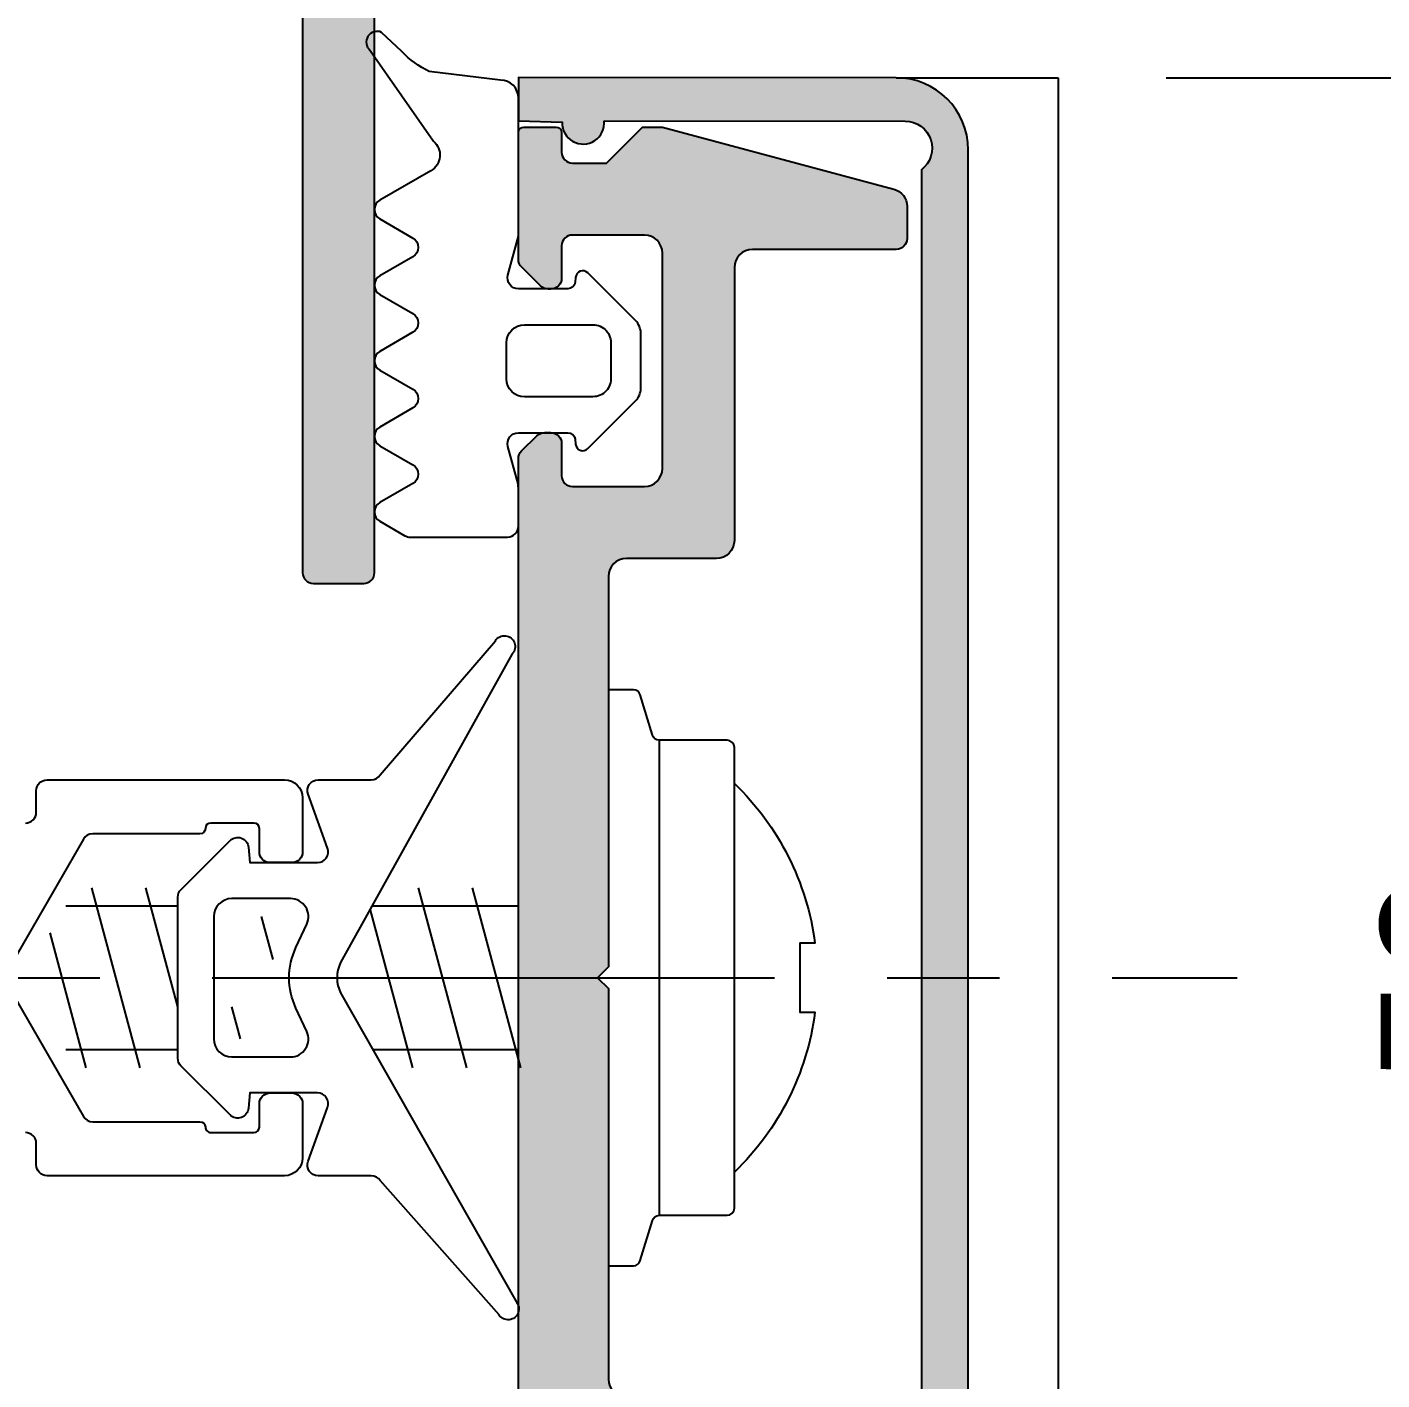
# Model space of a CAD drawing. Header units: millimetres. Extents: x -153 to 2280, y 0 to 724.
# Drawn here: x 832.53 to 851.36, y 591.62 to 610.41 of the extents above; entities that cross this region are included whole.
import ezdxf

# ---------------------------------------------------------------- set-up
doc = ezdxf.new("R2010")
doc.units = ezdxf.units.MM
doc.header["$LTSCALE"] = 0.025
doc.header["$MEASUREMENT"] = 0
doc.linetypes.add('CENTER', pattern=[2, 1.25, -0.25, 0.25, -0.25])
doc.layers.get('0').update_dxf_attribs({"lineweight": 5})
for name, color, linetype in [('ASSI', 1, 'CENTER'), ('FILL', 253, 'Continuous'), ('FINE', 7, 'Continuous'), ('GOMMA', 80, 'Continuous'), ('GROSSA', 8, 'Continuous'), ('QUOTE', 254, 'Continuous')]:
    doc.layers.add(name, color=color, linetype=linetype)
doc.styles.add('Aluk Text', font='GOTHIC.TTF')
doc.styles.get("Standard").update_dxf_attribs({"font": 'arial.ttf'})
doc.dimstyles.new('SCALA_1-2$0', dxfattribs={"dimtxt": 2, "dimasz": 1, "dimexe": 1.5, "dimexo": 1.5, "dimgap": 1, "dimtad": 3, "dimlfac": 2, "dimdsep": 46, "dimtxsty": 'Standard', "dimblk1": 'PUNTO', "dimblk2": 'PUNTO', "dimsah": 1, "dimcen": 0, "dimclrt": 2, "dimaunit": 1, "dimadec": 0, "dimazin": 0, "dimtfac": 0.7, "dimtmove": 0, "dimatfit": 3, "dimldrblk": 'PUNTO', "dimfxl": 1, "dimtolj": 2, "dimarcsym": 0})

# ---------------------------------------------------------------- blocks, each defined once
blk = doc.blocks.new('k0855')
at = {"layer": 'GROSSA'}
blk.add_lwpolyline([(-14.42573593128691, -2.200000000000387), (14.42573593128782, -2.199999999999363, 0.1989123673796421), (14.63786796564386, -2.112132034355341), (15.06213203435573, -1.687867965643477, 0.1989123673796492), (15.14999999999964, -1.475735931287431), (15.14999999999964, -1.2999999999995, 0.4142135623731088), (14.84999999999991, -0.9999999999995453), (13.94999999999982, -0.9999999999995453, -0.414213562373095), (13.64999999999986, -0.699999999999477), (13.64999999999986, 1.300000000000637, -0.414213562373095), (14.14999999999986, 1.800000000000637), (20.13763493782221, 1.800000000000637, -0.414213562373095), (20.63763493782221, 1.300000000000637), (20.63763493782221, -0.699999999999477, -0.414213562373095), (20.33763493782226, -0.9999999999995453), (19.43763493782217, -0.9999999999995453, 0.4142135623731283), (19.13763493782221, -1.299999999999613), (19.13763493782221, -1.37573593128775, 0.198912367379612), (19.22550290346635, -1.587867965643682), (19.74976697217789, -2.112132034355341, 0.1989123673796789), (19.96189900653394, -2.199999999999363), (23.48763493782212, -2.19999999999925, 0.4142135623730674), (23.63763493782221, -2.049999999999272), (23.63763493782221, -1.149999999999523, 0.4142135623731507), (23.48763493782235, -0.9999999999995453), (22.93763493782217, -0.9999999999995453, -0.414213562373095), (22.63763493782221, -0.6999999999995907), (22.63763493782221, 0.2448727339319703), (23.63763493782221, 1.24487273393197), (23.63763493782221, 1.800000000000523), (21.91487984844571, 8.229409522551805, 0.3394542588633856), (21.43191693530116, 8.600000000000477), (20.53763493782208, 8.600000000000477, 0.4142135623730811), (20.23763493782235, 8.300000000000523), (20.23763493782212, 4.300000000000523, -0.414213562373095), (19.73763493782212, 3.800000000000523), (12.14999999999986, 3.800000000000637, 0.414213562373095), (11.64999999999986, 3.300000000000637), (11.64999999999986, 0.8000000000004093, -0.4142135623730784), (11.14999999999986, 0.3000000000004093), (0.2999999999997272, 0.3000000000000682), (0, 0), (-0.3000000000001819, 0.3000000000000682), (-11.15000000000009, 0.2999999999997272, -0.4142135623731075), (-11.65000000000009, 0.7999999999997272)], format="xyb", dxfattribs=at)
blk = doc.blocks.new('PUNTO')
blk.add_line((-1, 0), (1, 0))
at = {"const_width": 0.35}
blk.add_lwpolyline([(-0.1750000000000114, 0, 1), (0.1750000000000114, 0, 1)], format="xyb", close=True, dxfattribs=at)
blk = doc.blocks.new('*D40')
at = {"layer": 'Defpoints', "color": 0, "transparency": 16777216}
for p in [(846.8591488448358, 609.7096704180325), (846.8591488448358, 584.7013434942477), (854.402581365212, 584.7013434942477)]:
    blk.add_point(p, dxfattribs=at)
at = {"layer": 'QUOTE', "color": 0, "lineweight": -2, "transparency": 16777216}
for p, q in [((848.3591488448358, 609.7096704180325), (855.902581365212, 609.7096704180325)), ((854.402581365212, 608.7096704180325), (854.402581365212, 585.7013434942477)), ((848.3591488448358, 584.7013434942477), (855.902581365212, 584.7013434942477))]:
    blk.add_line(p, q, dxfattribs=at)
for p, rotation in [((854.402581365212, 609.7096704180325), 90), ((854.402581365212, 584.7013434942477), 270)]:
    blk.add_blockref('PUNTO', p, dxfattribs=dict(at, rotation=rotation))
at = {"layer": 'QUOTE', "color": 2, "transparency": 16777216, "insert": (852.3522754508679, 597.2055069561397), "char_height": 2, "attachment_point": 5, "rotation": 90, "style": 'Aluk Text'}
blk.add_mtext('\\A2;50', dxfattribs=at)

msp = doc.modelspace()

# ---------------------------------------------------------------- hatches: boundary and pattern name
at = {"layer": 'FILL'}
h = msp.add_hatch(color=256, dxfattribs=at)
edge = h.paths.add_edge_path()
edge.add_line((824.86025932351, 624.0004710392881), (824.86025932351, 621.9833137517628))
edge.add_arc((825.01025932351, 621.9833137517628), 0.1499999999999773, 180, 270)
edge.add_line((825.01025932351, 621.8333137517628), (825.1200669446454, 621.8333137517627))
edge.add_arc((825.1200669446453, 621.9833137517626), 0.149999999999892, 270.0000000000326, 300.0000000000322)
edge.add_line((825.1950669446453, 621.8534099411951), (825.9602593235101, 622.2951939671145))
edge.add_arc((826.01025932351, 622.2085914267361), 0.09999999999999531, -3.26281224261038e-11, 119.9999999999715, ccw=False)
edge.add_line((826.11025932351, 622.208591426736), (826.11025932351, 621.5157711037085))
edge.add_arc((825.61025932351, 621.5157711037085), 0.5000000000000568, -59.99999999999699, 0, ccw=False)
edge.add_line((825.86025932351, 621.0827584018162), (824.86025932351, 620.5054081326266))
edge.add_arc((825.11025932351, 620.0723954307343), 0.5000000000000202, 120.0000000000062, 180.0000000000065)
edge.add_line((824.61025932351, 620.0723954307343), (824.61025932351, 617.7942320727911))
edge.add_arc((825.11025932351, 617.7942320727911), 0.4999999999999432, 180, 239.9999999999962)
edge.add_line((824.86025932351, 617.361219370899), (825.86025932351, 616.7838691017092))
edge.add_arc((825.6102593235101, 616.3508563998171), 0.4999999999998895, -3.183231456205249e-12, 60.00000000000023, ccw=False)
edge.add_line((826.11025932351, 616.3508563998171), (826.1102593235101, 615.6580360767895))
edge.add_arc((826.0102593235101, 615.6580360767896), 0.1000000000000227, 240.00000000000028, 359.99999999996743, ccw=False)
edge.add_line((825.9602593235102, 615.5714335364111), (825.1950669446455, 616.0132175623304))
edge.add_arc((825.1200669446454, 615.8833137517627), 0.1500000000000886, 59.99999999998696, 89.99999999998914)
edge.add_line((825.1200669446454, 616.0333137517628), (825.0102593235101, 616.0333137517628))
edge.add_arc((825.0102593235101, 615.8833137517628), 0.1500000000000057, 89.99999999998914, 179.9999999999891)
edge.add_line((824.8602593235101, 615.8833137517628), (824.8602593235101, 613.8661564642374))
edge.add_arc((824.9102593235101, 613.7247351080001), 0.1499999999999834, 109.4712206344975, 250.5287793655025)
edge.add_line((824.8602593235101, 613.5833137517628), (824.8794002140669, 613.5833137517627))
edge.add_arc((824.8794002140668, 613.8833137517629), 0.3000000000000682, 270.0000000000054, 302.4017206770998)
edge.add_line((825.0401558594134, 613.630020201728), (825.8942043076063, 614.1720518066687))
edge.add_line((825.8942043076063, 614.1720518066687), (825.8881557467521, 614.3162625838143))
edge.add_arc((825.9880679039582, 614.320453149699), 0.09999999999999165, 62.401720677088576, 182.4017206770866, ccw=False)
edge.add_line((826.0343948460487, 614.4090748989288), (826.174930014056, 614.3356102624649))
edge.add_arc((825.9896222456939, 613.9811232655459), 0.40000000000002, 17.40172067709551, 62.40172067709972, ccw=False)
edge.add_line((826.3713147846732, 614.1007510452944), (826.6705953361304, 613.1458461411577))
edge.add_arc((826.5274606340132, 613.1009857237519), 0.1499999999999987, -89.59827932289778, 17.401720677119783, ccw=False)
edge.add_line((826.5285123276698, 612.9509894106625), (825.7536152208769, 612.9455562479741))
edge.add_arc((825.7529140917725, 613.0455537900336), 0.09999999999992377, 209.6326578633048, 270.4017206770915, ccw=False)
edge.add_arc((825.5356107798438, 612.9219444431994), 0.1500000000000382, 29.63265786333584, 107.4017206771133)
edge.add_line((825.490750362438, 613.0650791453168), (824.9544527769292, 612.9237189909641))
edge.add_line((824.9544527769291, 612.923718990964), (824.6102593235103, 612.9333137517627))
edge.add_arc((824.6102593235103, 612.6833137517627), 0.25, 90, 180)
edge.add_line((824.3602593235103, 612.6833137517627), (824.3602593235105, 602.8333137517627))
edge.add_arc((824.2102593235105, 602.8333137517627), 0.1499999999999773, -90, 0, ccw=False)
edge.add_line((824.2102593235105, 602.6833137517627), (823.5102593235105, 602.6833137517627))
edge.add_arc((823.5102593235106, 602.8333137517627), 0.1500000000000341, 179.9999999999783, 269.9999999999783, ccw=False)
edge.add_line((823.3602593235105, 602.8333137517628), (823.3602593235099, 623.4333137517627))
edge.add_arc((822.8602593235099, 623.4333137517627), 0.5, 0, 90)
edge.add_line((822.8602593235099, 623.9333137517627), (801.5102593235099, 623.9333137517627))
edge.add_arc((801.5102593235098, 624.0833137517627), 0.1500000000000341, 180.0000000000217, 270.00000000002166, ccw=False)
edge.add_line((801.3602593235098, 624.0833137517627), (801.3602593235099, 625.0333137517628))
edge.add_arc((801.5102593235099, 625.0333137517628), 0.1499999999999773, 90, 180, ccw=False)
edge.add_line((801.5102593235099, 625.1833137517627), (802.21025932351, 625.1833137517627))
edge.add_arc((802.2102593235098, 625.0333137517628), 0.1499999999999204, -2.1714186004828662e-11, 89.99999999997829, ccw=False)
edge.add_line((802.3602593235098, 625.0333137517628), (802.3602593235099, 624.9333137517627))
edge.add_arc((802.5102593235099, 624.9333137517627), 0.1499999999999773, 180, 270)
edge.add_line((802.5102593235099, 624.7833137517628), (803.46025932351, 624.7833137517628))
edge.add_arc((803.46025932351, 624.9333137517627), 0.1499999999999773, 270, 360)
edge.add_line((803.6102593235099, 624.9333137517627), (803.6102593235099, 625.0333137517628))
edge.add_arc((803.7602593235099, 625.0333137517628), 0.1499999999999773, 90, 180, ccw=False)
edge.add_line((803.7602593235099, 625.1833137517627), (824.7602593235104, 625.1833137517627))
edge.add_arc((824.7602593235102, 625.0833137517627), 0.1000000000000227, 0, 90, ccw=False)
edge.add_line((824.8602593235103, 625.0833137517627), (824.8602593235103, 625.0333137517628))
edge.add_arc((824.9602593235103, 625.0333137517628), 0.1000000000000227, 180, 270)
edge.add_line((824.9602593235103, 624.9333137517627), (824.9908537491365, 624.9333137517627))
edge.add_line((824.9908537491366, 624.9333137517627), (825.4907503624377, 624.8015483582087))
edge.add_arc((825.5356107798433, 624.944683060326), 0.1500000000000445, 252.598279322897, 330.3673421366884)
edge.add_arc((825.7529140917721, 624.8210737134918), 0.09999999999992924, 89.59827932290852, 150.3673421366952, ccw=False)
edge.add_line((825.7536152208764, 624.9210712555515), (826.5285123276693, 624.915638092863))
edge.add_arc((826.5274606340129, 624.7656417797734), 0.1499999999999709, -17.401720677102276, 89.5982793229087, ccw=False)
edge.add_line((826.67059533613, 624.7207813623678), (826.3713147846728, 623.7658764582311))
edge.add_arc((825.9896222456935, 623.8855042379796), 0.4000000000000326, 297.5982793229003, 342.59827932290455, ccw=False)
edge.add_line((826.1749300140556, 623.5310172410606), (826.0343948460483, 623.4575526045966))
edge.add_arc((825.9880679039578, 623.5461743538264), 0.1000000000000203, 177.5982793228815, 297.5982793228819, ccw=False)
edge.add_line((825.8881557467517, 623.5503649197112), (825.8942043076058, 623.6945756968568))
edge.add_line((825.8942043076058, 623.6945756968568), (825.040155859413, 624.2366073017974))
edge.add_arc((824.8794002140664, 623.9833137517626), 0.30000000000013, 57.59827932292104, 90.00000000001629)
edge.add_line((824.8794002140663, 624.2833137517626), (824.8602593235097, 624.2833137517626))
edge.add_arc((824.9102593235099, 624.1418923955255), 0.1499999999999867, 109.4712206345662, 250.5287793655711)
edge = h.paths.add_edge_path()
edge.add_line((834.8602593235103, 621.0827584018162), (835.8602593235103, 620.5054081326266))
edge.add_arc((835.6102593235103, 620.0723954307343), 0.5000000000000306, -3.183231456205249e-12, 59.999999999998295, ccw=False)
edge.add_line((836.1102593235103, 620.0723954307343), (836.1102593235101, 617.7942320727911))
edge.add_arc((835.6102593235101, 617.7942320727911), 0.4999999999999432, -59.99999999999619, 0, ccw=False)
edge.add_line((835.8602593235101, 617.361219370899), (834.86025932351, 616.7838691017092))
edge.add_arc((835.11025932351, 616.3508563998171), 0.4999999999998895, 119.9999999999998, 180.0000000000033)
edge.add_line((834.6102593235101, 616.3508563998171), (834.61025932351, 615.6580360767895))
edge.add_arc((834.7102593235101, 615.6580360767896), 0.1000000000000227, 180.0000000000326, 299.9999999999997)
edge.add_line((834.7602593235101, 615.5714335364111), (835.5254517023748, 616.0132175623304))
edge.add_arc((835.6004517023748, 615.8833137517627), 0.1500000000000886, 90.00000000001091, 120.00000000001299, ccw=False)
edge.add_line((835.6004517023748, 616.0333137517628), (835.7102593235102, 616.0333137517628))
edge.add_arc((835.7102593235102, 615.8833137517628), 0.1499999999999773, 0, 90, ccw=False)
edge.add_line((835.8602593235101, 615.8833137517628), (835.8602593235101, 613.8661564642374))
edge.add_arc((835.8102593235101, 613.7247351080001), 0.1499999999999929, -70.52877936551272, 70.5287793654922, ccw=False)
edge.add_line((835.86025932351, 613.5833137517628), (835.8411184329534, 613.5833137517627))
edge.add_arc((835.8411184329534, 613.8833137517629), 0.3000000000000682, 237.5982793229002, 269.9999999999946, ccw=False)
edge.add_line((835.6803627876069, 613.630020201728), (834.826314339414, 614.1720518066687))
edge.add_line((834.826314339414, 614.1720518066687), (834.8323629002682, 614.3162625838143))
edge.add_arc((834.7324507430621, 614.3204531496991), 0.09999999999999284, 357.5982793228971, 477.5982793229039)
edge.add_line((834.6861238009716, 614.4090748989288), (834.5455886329643, 614.3356102624648))
edge.add_arc((834.7308964013264, 613.9811232655459), 0.40000000000002, 117.5982793229003, 162.5982793229045)
edge.add_line((834.349203862347, 614.1007510452944), (834.0499233108899, 613.1458461411577))
edge.add_arc((834.193058013007, 613.100985723752), 0.1499999999999546, 162.5982793228976, 269.5982793229087)
edge.add_line((834.1920063193505, 612.9509894106625), (834.9669034261434, 612.945556247974))
edge.add_arc((834.9676045552477, 613.0455537900336), 0.09999999999992377, 269.5982793229085, 330.3673421366952)
edge.add_arc((835.1849078671765, 612.9219444431994), 0.1500000000000242, 72.5982793228834, 150.3673421366736, ccw=False)
edge.add_line((835.2297682845823, 613.0650791453168), (835.7296648978831, 612.9333137517629))
edge.add_line((835.729664897883, 612.9333137517627), (836.1102593235099, 612.9333137517627))
edge.add_arc((836.1102593235099, 612.6833137517627), 0.25, 0, 90, ccw=False)
edge.add_line((836.3602593235099, 612.6833137517627), (836.3602593235097, 602.8333137517627))
edge.add_arc((836.5102593235097, 602.8333137517627), 0.1500000000000057, 180.0000000000109, 270.0000000000109)
edge.add_line((836.5102593235098, 602.6833137517627), (837.2102593235097, 602.6833137517627))
edge.add_arc((837.2102593235097, 602.8333137517627), 0.1500000000000341, 270.0000000000217, 360.0000000000217)
edge.add_line((837.3602593235097, 602.8333137517628), (837.3602593235103, 624.9333137517627))
edge.add_arc((837.1102593235104, 624.9333137517627), 0.25, 0, 90)
edge.add_line((837.1102593235104, 625.1833137517627), (835.96025932351, 625.1833137517627))
edge.add_arc((835.96025932351, 625.0833137517627), 0.1000000000000227, 90, 180)
edge.add_line((835.8602593235099, 625.0833137517627), (835.8602593235099, 625.0333137517628))
edge.add_arc((835.7602593235099, 625.0333137517628), 0.09999999999999432, -89.99999999998369, 1.63140612130519e-11, ccw=False)
edge.add_line((835.76025932351, 624.9333137517627), (835.7296648978821, 624.9333137517624))
edge.add_line((835.7296648978821, 624.9333137517624), (835.2297682845824, 624.8015483582087))
edge.add_arc((835.1849078671767, 624.9446830603259), 0.1500000000000072, 209.6326578633412, 287.4017206771302, ccw=False)
edge.add_arc((834.9676045552478, 624.8210737134918), 0.09999999999997866, 29.63265786328865, 90.4017206770587)
edge.add_line((834.9669034261435, 624.9210712555514), (834.1920063193506, 624.915638092863))
edge.add_arc((834.1930580130072, 624.7656417797734), 0.1500000000000282, 90.40172067711286, 197.4017206771166)
edge.add_line((834.04992331089, 624.7207813623677), (834.3492038623472, 623.765876458231))
edge.add_arc((834.7308964013264, 623.8855042379795), 0.4000000000000326, 197.4017206770955, 242.4017206770997)
edge.add_line((834.5455886329644, 623.5310172410605), (834.6861238009717, 623.4575526045966))
edge.add_arc((834.7324507430621, 623.5461743538264), 0.1000000000000203, 242.4017206771181, 362.4017206771185)
edge.add_line((834.8323629002682, 623.5503649197112), (834.826314339414, 623.6945756968568))
edge.add_line((834.8263143394141, 623.6945756968568), (835.680362787607, 624.2366073017974))
edge.add_arc((835.8411184329534, 623.9833137517626), 0.3000000000000059, 89.99999999996737, 122.40172067706189, ccw=False)
edge.add_line((835.8411184329535, 624.2833137517625), (835.8602593235103, 624.2833137517625))
edge.add_arc((835.8102593235102, 624.1418923955254), 0.1499999999999834, -70.52877936550237, 70.52877936550237, ccw=False)
edge.add_line((835.8602593235103, 624.0004710392881), (835.8602593235103, 621.9833137517628))
edge.add_arc((835.7102593235103, 621.9833137517628), 0.1499999999999773, -90, 0, ccw=False)
edge.add_line((835.7102593235103, 621.8333137517628), (835.6004517023749, 621.8333137517627))
edge.add_arc((835.6004517023749, 621.9833137517627), 0.1500000000000057, 239.9999999999801, 269.9999999999783, ccw=False)
edge.add_line((835.5254517023749, 621.8534099411951), (834.7602593235101, 622.2951939671145))
edge.add_arc((834.7102593235102, 622.208591426736), 0.1000000000000341, 60.00000000002257, 180.0000000000163)
edge.add_line((834.6102593235101, 622.208591426736), (834.6102593235103, 621.5157711037085))
edge.add_arc((835.1102593235103, 621.5157711037085), 0.5000000000000568, 180, 239.9999999999971)
h = msp.add_hatch(color=256, dxfattribs=at)
edge = h.paths.add_edge_path()
edge.add_line((840.5483614328971, 609.1113047103895), (844.7327023430577, 609.1054607782714))
edge.add_arc((844.7327023430562, 608.7304607782722), 0.3749999999991758, -53.13010235391192, 89.99999999977848, ccw=False)
edge.add_line((844.957702343057, 608.4304607782739), (844.9577023430596, 585.980460778271))
edge.add_arc((844.7327023430577, 585.6804607782726), 0.3749999999998579, -89.99999999999562, 53.130102353760776, ccw=False)
edge.add_line((844.7327023430577, 585.3054607782728), (840.5483583233419, 585.3029028921937))
edge.add_arc((840.2585619191758, 585.334715712986), 0.2915373242560468, 353.735357096996, 542.069338453999)
edge.add_line((839.9672147179599, 585.3241886156621), (839.3591488448347, 585.3022176868218))
edge.add_line((839.3591488448347, 585.3022176868218), (839.3591488448347, 584.7026139720767))
edge.add_line((839.3591488448347, 584.7026139720767), (844.6074714914012, 584.7013435208937))
edge.add_arc((844.6077023430577, 585.7013434942475), 1.00000000000001, 269.9867731742709, 359.9999999999984)
edge.add_line((845.6077023430577, 585.7013434942475), (845.6077023430577, 608.7096705477552))
edge.add_arc((844.6077023430577, 608.7096705477552), 1.000000000000057, 1.628443996909228e-12, 89.97081591415527)
edge.add_line((844.6082117014228, 609.7096704180323), (839.3591527873763, 609.7124739568461))
edge.add_line((839.3591527873763, 609.7124739568461), (839.3591527873763, 609.1128701802959))
edge.add_line((839.3591527873763, 609.1128701802959), (839.9672022308177, 609.0904491610479))
edge.add_arc((840.2585415599549, 609.0797064085025), 0.2915373242560025, 177.888250634431, 366.2222319914239)
h = msp.add_hatch(color=256, dxfattribs=at)
edge = h.paths.add_edge_path()
edge.add_arc((840.8591488448349, 602.7805070210012), 0.2500000000000284, 90, 179.9999999999935)
edge.add_line((840.6091488448349, 602.7805070210012), (840.6091488448346, 597.3555070210011))
edge.add_line((840.6091488448347, 597.3555070210011), (840.4591488448348, 597.2055070210013))
edge.add_line((840.4591488448347, 597.2055070210013), (840.6091488448346, 597.0555070210012))
edge.add_line((840.6091488448347, 597.0555070210012), (840.6091488448346, 591.6305070210012))
edge.add_arc((840.8591488448345, 591.6305070210012), 0.25, 180, 270)
edge.add_line((840.8591488448345, 591.3805070210012), (842.109148844835, 591.3805070210012))
edge.add_arc((842.109148844835, 591.1305070210012), 0.25, 0, 90, ccw=False)
edge.add_line((842.359148844835, 591.1305070210012), (842.3591488448349, 587.3305070210013))
edge.add_arc((842.609148844835, 587.3305070210013), 0.25, 180, 270)
edge.add_line((842.609148844835, 587.0805070210013), (844.609148844835, 587.0805070210013))
edge.add_arc((844.6091488448349, 586.9305070210013), 0.1500000000000341, -2.1714186004828662e-11, 89.99999999997829, ccw=False)
edge.add_line((844.759148844835, 586.9305070210012), (844.759148844835, 586.4066333234639))
edge.add_arc((844.6091488448349, 586.4066333234639), 0.1500000000000057, -74.99999999999449, 1.0913936421275139e-11, ccw=False)
edge.add_line((844.6479717016003, 586.2617444495205), (841.359148844835, 585.3805070210012))
edge.add_line((841.359148844835, 585.3805070210012), (841.0815852118008, 585.3805070210012))
edge.add_line((841.0815852118006, 585.3805070210012), (840.5815852118006, 585.8805070210012))
edge.add_line((840.5815852118006, 585.8805070210012), (840.1091488448349, 585.8805070210012))
edge.add_arc((840.109148844835, 585.7305070210012), 0.1500000000000341, 90.0000000000217, 180.0000000000217)
edge.add_line((839.9591488448349, 585.7305070210011), (839.9591488448349, 585.4555070210013))
edge.add_arc((839.884148844835, 585.4555070210013), 0.07500000000001705, -89.99999999997829, 2.1714186004828662e-11, ccw=False)
edge.add_line((839.884148844835, 585.3805070210012), (839.4341488448351, 585.3805070210012))
edge.add_arc((839.4341488448351, 585.4555070210013), 0.07500000000001705, 179.9999999999783, 269.9999999999783, ccw=False)
edge.add_line((839.3591488448351, 585.4555070210013), (839.3591488448351, 587.2183749866454))
edge.add_arc((839.5091488448351, 587.2183749866454), 0.1500000000000341, 135.0000000000077, 180.0000000000109, ccw=False)
edge.add_line((839.403082827657, 587.3244410038234), (839.6652148620128, 587.5865730381793))
edge.add_arc((839.7712808791907, 587.4805070210014), 0.149999999999957, 89.99999999997829, 134.999999999977, ccw=False)
edge.add_line((839.7712808791908, 587.6305070210012), (839.8091488448349, 587.6305070210012))
edge.add_arc((839.8091488448349, 587.4805070210011), 0.1500000000000625, -1.0913936421275139e-11, 89.99999999998909, ccw=False)
edge.add_line((839.9591488448349, 587.4805070210011), (839.9591488448349, 587.0305070210012))
edge.add_arc((840.1091488448349, 587.0305070210013), 0.1500000000000057, 180.0000000000109, 270.0000000000109)
edge.add_line((840.109148844835, 586.8805070210012), (841.1091488448351, 586.8805070210012))
edge.add_arc((841.109148844835, 587.1305070210012), 0.25, 270, 360)
edge.add_line((841.359148844835, 587.1305070210012), (841.359148844835, 590.1305070210012))
edge.add_arc((841.109148844835, 590.1305070210012), 0.25, 0, 90)
edge.add_line((841.109148844835, 590.3805070210012), (840.1091488448349, 590.3805070210012))
edge.add_arc((840.1091488448349, 590.2305070210012), 0.1500000000000057, 89.99999999998914, 179.9999999999891)
edge.add_line((839.9591488448349, 590.2305070210012), (839.9591488448349, 589.7805070210012))
edge.add_arc((839.8091488448349, 589.7805070210012), 0.1499999999999773, -90, 0, ccw=False)
edge.add_line((839.8091488448349, 589.6305070210012), (839.721280879191, 589.6305070210012))
edge.add_arc((839.7212808791909, 589.7805070210013), 0.1500000000000057, 225.0000000000384, 270.0000000000434, ccw=False)
edge.add_line((839.615214862013, 589.6744410038232), (839.4030828276565, 589.8865730381797))
edge.add_arc((839.5091488448346, 589.9926390553577), 0.150000000000158, 179.9999999999457, 224.9999999999463, ccw=False)
edge.add_line((839.3591488448345, 589.9926390553578), (839.3591488448351, 604.4183749866452))
edge.add_arc((839.5091488448351, 604.4183749866452), 0.1500000000000625, 135.0000000000153, 180.0000000000109, ccw=False)
edge.add_line((839.403082827657, 604.5244410038232), (839.615214862013, 604.7365730381791))
edge.add_arc((839.7212808791909, 604.6305070210011), 0.1500000000000173, 89.99999999996737, 134.9999999999693, ccw=False)
edge.add_line((839.721280879191, 604.7805070210011), (839.8091488448349, 604.7805070210011))
edge.add_arc((839.809148844835, 604.6305070210012), 0.1499999999999204, 2.1714186004828662e-11, 90.00000000002171, ccw=False)
edge.add_line((839.9591488448349, 604.6305070210012), (839.9591488448349, 604.1805070210012))
edge.add_arc((840.1091488448349, 604.1805070210012), 0.1500000000000057, 180.0000000000109, 270.0000000000109)
edge.add_line((840.109148844835, 604.0305070210012), (841.1091488448351, 604.0305070210012))
edge.add_arc((841.109148844835, 604.2805070210012), 0.25, 270, 360)
edge.add_line((841.359148844835, 604.2805070210012), (841.359148844835, 607.2743244899124))
edge.add_arc((841.109148844835, 607.2743244899124), 0.25, 0, 90)
edge.add_line((841.109148844835, 607.5243244899124), (840.1091488448349, 607.5243244899124))
edge.add_arc((840.1091488448349, 607.3743244899124), 0.1500000000000057, 89.99999999998914, 179.9999999999891)
edge.add_line((839.9591488448349, 607.3743244899124), (839.9591488448349, 606.9243244899124))
edge.add_arc((839.8091488448349, 606.9243244899124), 0.1500000000000057, 269.99999999998914, 359.99999999998914, ccw=False)
edge.add_line((839.8091488448349, 606.7743244899124), (839.7712808791908, 606.7743244899124))
edge.add_arc((839.771280879191, 606.9243244899125), 0.1500000000000341, 224.999999999977, 269.99999999996743, ccw=False)
edge.add_line((839.6652148620128, 606.8182584727344), (839.403082827657, 607.0803905070902))
edge.add_arc((839.5091488448351, 607.1864565242682), 0.1500000000000374, 179.9999999999891, 224.9999999999923, ccw=False)
edge.add_line((839.359148844835, 607.1864565242682), (839.3591488448351, 608.9493244899123))
edge.add_arc((839.4341488448351, 608.9493244899124), 0.07500000000001705, 90.00000000002171, 180.0000000000217, ccw=False)
edge.add_line((839.434148844835, 609.0243244899124), (839.884148844835, 609.0243244899124))
edge.add_arc((839.884148844835, 608.9493244899124), 0.07499999999996021, 2.1714186004828662e-11, 90.00000000002171, ccw=False)
edge.add_line((839.9591488448349, 608.9493244899124), (839.9591488448349, 608.6743244899124))
edge.add_arc((840.1091488448349, 608.6743244899124), 0.1499999999999773, 180, 270)
edge.add_line((840.1091488448349, 608.5243244899124), (840.5815852118006, 608.5243244899124))
edge.add_line((840.5815852118006, 608.5243244899124), (841.0815852118006, 609.0243244899124))
edge.add_line((841.0815852118006, 609.0243244899124), (841.3591488448349, 609.0243244899124))
edge.add_line((841.359148844835, 609.0243244899124), (844.5738536061106, 608.1629469452241))
edge.add_arc((844.509148844835, 607.9214654886518), 0.2499999999999802, -6.480149750132114e-12, 74.99999999999761, ccw=False)
edge.add_line((844.759148844835, 607.9214654886518), (844.759148844835, 607.4743244899123))
edge.add_arc((844.609148844835, 607.4743244899124), 0.1499999999999204, 269.9999999999783, 359.9999999999783, ccw=False)
edge.add_line((844.609148844835, 607.3243244899124), (842.609148844835, 607.3243244899123))
edge.add_arc((842.609148844835, 607.0743244899123), 0.25, 90, 180)
edge.add_line((842.359148844835, 607.0743244899123), (842.3591488448351, 603.2805070210012))
edge.add_arc((842.109148844835, 603.2805070210012), 0.25, -90, 0, ccw=False)
edge.add_line((842.109148844835, 603.0305070210012), (840.8591488448349, 603.0305070210012))

# ---------------------------------------------------------------- linework, layer by layer
at = {"layer": 'ASSI', "ltscale": 250}
msp.add_line((797.6062704000346, 597.2055070210015), (849.3461605415389, 597.2055070210015), dxfattribs=at)
at = {"layer": 'FINE'}
for p, q in [((844.6082117014228, 609.7096704180323), (846.8591488448353, 609.7096704180323)), ((846.8591488448353, 609.7096704180323), (846.8591488448352, 557.0355646301698)), ((841.3163088667418, 600.5055070210013), (841.3163088667418, 593.9055070210013)), ((834.1037532397938, 595.955507021001), (833.433880258716, 598.4555070210012)), ((834.627026783556, 596.8016616751012), (834.1838802587162, 598.4555070210009)), ((838.6427123451314, 595.9555070210024), (837.9728393640536, 598.4555070210024)), ((839.3927123451313, 595.9555070210027), (838.7228393640535, 598.4555070210029)), ((835.9508878225363, 597.4590212268201), (835.7910599356887, 598.0555070210016)), ((837.8927123451314, 595.955507021002), (837.3016745067158, 598.1612902631647)), ((833.3537532397937, 595.9555070210013), (832.8519616888875, 597.8282185837924)), ((835.4965735628214, 596.3555070210016), (835.377026783556, 596.8016616751015))]:
    msp.add_line(p, q, dxfattribs=at)
for points in [[(840.6091488448347, 593.2055070210013), (840.9569675741965, 593.2055070210013, 0.3309619514747992), (841.0527248688165, 593.2766879209624), (841.2205515721217, 593.8343261210401, -0.3309619514747942), (841.3163088667418, 593.9055070210013), (842.2591488448347, 593.9055070210013, 0.414213562373095), (842.3591488448347, 594.0055070210013), (842.3591488448347, 597.2055070210013), (842.3591488448347, 600.4055070210013, 0.414213562373095), (842.2591488448347, 600.5055070210013), (841.3163088667418, 600.5055070210013, -0.3309619514747943), (841.2205515721217, 600.5766879209625), (841.0527248688165, 601.1343261210401, 0.3309619514747993), (840.9569675741965, 601.2055070210013), (840.6091488448347, 601.2055070210014)], [(842.3591488448346, 599.9055070210013, -0.1708492709052984), (843.4783009616515, 597.6851654712544), (843.2696759508297, 597.6851654712544), (843.2696759508297, 596.7258485707482), (843.4783009616515, 596.7258485707482, -0.170849270905298), (842.3591488448346, 594.5055070210013, -0.170849270905298)]]:
    msp.add_lwpolyline(points, format="xyb", dxfattribs=at)
for points in [[(833.0697892696722, 598.2055070210014), (834.627026783556, 598.2055070210014)], [(837.3262877705503, 598.2055070210014), (839.3591488448347, 598.2055070210014)], [(834.627026783556, 596.2055070210014), (833.0697892696725, 596.2055070210014)], [(839.3591488448346, 596.2055070210014), (837.3357882437608, 596.2055070210014)]]:
    msp.add_lwpolyline(points, dxfattribs=at)
at = {"layer": 'GOMMA'}
for points in [[(839.3591488448352, 603.4774157554571), (839.3591488448352, 604.0031123850454, 0.04008518434644911), (839.3540377187786, 604.0669352418107), (839.2142599708918, 604.5885928986917, -0.4931454260312356), (839.3591488448352, 604.777415755457), (840.0479427679822, 604.7774157554567, -0.3888787318528493), (840.1475622377914, 604.6861313297314), (840.153461698858, 604.6187001811819, 0.6370702608073786), (840.3237918467859, 604.556705077338), (840.9859255401318, 605.2188387706841, 0.1989123673796624), (841.0591488448351, 605.3956154659807), (841.0591488448351, 606.1592160449334, 0.1989123673796531), (840.9859255401318, 606.33599274023), (840.3237918467859, 606.998126433576, 0.637070260807382), (840.153461698858, 606.9361313297321), (840.1475622377914, 606.8687001811826, -0.3888787318528493), (840.0479427679822, 606.7774157554574), (839.3591488448352, 606.777415755457, -0.4931454260312984), (839.2142599708918, 606.9662386122225), (839.3591488448352, 607.5069712512304), (839.3591488448352, 609.4274157554571, 0.414213562373095), (839.1091488448352, 609.6774157554571), (838.1188505643989, 609.7955666561481, -0.07546705698885331), (837.7376069426979, 610.0723909605451), (837.4587298635468, 610.3401382724439, 0.8769764629927514), (837.2989189828327, 610.0892854379206), (838.1786708133824, 608.8262643098562, -0.5220051325606435), (838.1438417936484, 608.417521945895), (837.4341488436557, 608.0077805321845, 0.5773502698239583), (837.4341488428274, 607.7479729109065), (837.8936751245377, 607.4826652893325, -0.5773502700173055), (837.8936751237846, 607.222857668011), (837.4341488442853, 606.957550051331, 0.5773502704903818), (837.434148843348, 606.697742429903), (837.8936751242768, 606.4324348058113, -0.5773502691896144), (837.8936751242768, 606.172627184676), (837.4341488440898, 605.9073195664511, 0.5773502699886969), (837.434148843348, 605.6475119451359), (837.8936751242768, 605.38220432127, -0.5773502691896144), (837.8936751242768, 605.1223967001347), (837.4341488440898, 604.8570890819097, 0.5773502699886969), (837.4341488433479, 604.5972814605946), (837.8936751242768, 604.3319738367287, -0.5773502691896142), (837.8936751242768, 604.0721662155934), (837.4341488440898, 603.8068585950957, 0.5773502699886992), (837.4341488433479, 603.5470509737806), (837.7797605803952, 603.3475119450136, 0.1316524980088336), (837.8547605806104, 603.327415755457), (839.2091488448352, 603.3274157554571, 0.4142135623731505)], [(840.3934105114974, 605.277415755457), (839.4426086555791, 605.2774157554572, -0.4142135623730284), (839.1926086555792, 605.5274157554572), (839.1926086555791, 606.027415755457, -0.414213562373095), (839.4426086555791, 606.277415755457), (840.3934105114974, 606.277415755457, -0.4410091218320472), (840.6423849037451, 606.0047938190928), (840.6423849037452, 605.5500376918212, -0.4410091218321642)], [(836.8872628994608, 597.4168161533523, 0.2216946626429373), (836.8872628994095, 596.9941978916116), (839.3257578149164, 592.7063272013357, -1.091308501069281), (839.0902541744817, 592.522331592074), (837.4401646260816, 594.3872028762543, 0.2539676464749574), (837.3143640408897, 594.4555070210021), (836.577026783556, 594.4555070210021, -0.5205670505517374), (836.4360728904381, 594.6568100425009), (836.7081020440573, 595.404203999503, 0.5205670505517366), (836.5671481509395, 595.6055070210015), (835.6270267835558, 595.6055070210015), (835.608385279933, 595.3924336595903, -0.637070260807526), (835.3528900580413, 595.2994410038245), (834.670960766378, 595.9813702954879, -0.1989123673796507), (834.627026783556, 596.0874363126658), (834.627026783556, 598.3235777293384, -0.1989123673796683), (834.670960766378, 598.4296437465163), (835.3528900580413, 599.1115730381796, -0.63707026080756), (835.608385279933, 599.0185803824138), (835.627026783556, 598.8055070210016), (836.5671481509395, 598.8055070210016, 0.5205670505517366), (836.7081020440573, 599.0068100425004), (836.4360728904381, 599.7542039995027, -0.5205670505517374), (836.577026783556, 599.9555070210015), (837.3143640408897, 599.9555070210015, 0.2539676464749575), (837.4401646260816, 600.0238111657493), (839.0386030186836, 601.8886824499294, -1.091308501069354), (839.2741066591183, 601.7046868406678)], [(836.1920492152424, 598.3055070210016), (835.377026783556, 598.3055070210016, 0.414213562373095), (835.127026783556, 598.0555070210016), (835.127026783556, 596.3555070210016, 0.414213562373095), (835.377026783556, 596.1055070210016), (836.1920492164464, 596.1055070210016, 0.5486187865863038), (836.4186261632187, 596.4611615864087), (836.2686023180233, 596.7828887609224, -0.2216946626474931), (836.2686023181355, 597.6281252844195), (836.4186261619888, 597.9498524555389, 0.5486187866661448)]]:
    msp.add_lwpolyline(points, format="xyb", close=True, dxfattribs=at)
msp.add_lwpolyline([(832.5102593235102, 599.3555070210016, 0.4142135623730923), (832.6602593235102, 599.5055070210016), (832.6602593235102, 599.8055070210015, -0.4142135623730924), (832.8102593235103, 599.9555070210015), (836.1102593235103, 599.9555070210015, -0.414213562373095), (836.3602593235103, 599.7055070210015), (836.3602593235103, 598.9555070210016, -0.414213562373095), (836.2102593235103, 598.8055070210016), (835.9102593235102, 598.8055070210016, -0.4142135623730673), (835.7602593235102, 598.9555070210016), (835.7602593235102, 599.2805070210015, 0.414213562373095), (835.6852593235103, 599.3555070210016), (835.0852593235103, 599.3555070210016, 0.4142135623730674), (835.0102593235102, 599.2805070210015, -0.414213562373095), (834.9352593235103, 599.2055070210015), (833.4450669446456, 599.2055070210015, 0.2679491924311307), (833.3151631340779, 599.1305070210016), (832.2037638658879, 597.2055070210016), (833.3151631340779, 595.2805070210015, 0.2679491924311306), (833.4450669446455, 595.2055070210016), (834.9352593235103, 595.2055070210016, -0.414213562373095), (835.0102593235102, 595.1305070210016), (835.0102593235102, 595.1305070210016, 0.4142135623731004), (835.0852593235102, 595.0555070210015), (835.6852593235103, 595.0555070210015, 0.414213562373084), (835.7602593235102, 595.1305070210014), (835.7602593235102, 595.4555070210015, -0.4142135623731088), (835.9102593235102, 595.6055070210016), (836.2102593235102, 595.6055070210016, -0.414213562373095), (836.3602593235103, 595.4555070210015), (836.3602593235103, 594.7055070210016, -0.4142135623730949), (836.1102593235103, 594.4555070210016), (832.8102593235102, 594.4555070210016, -0.4142135623730924), (832.6602593235102, 594.6055070210016), (832.6602593235102, 594.9055070210015, 0.4142135623730909), (832.5102593235102, 595.0555070210016)], format="xyb", dxfattribs=at)
at = {"layer": 'GROSSA'}
msp.add_lwpolyline([(836.3602593235099, 612.6833137517627), (836.3602593235097, 602.8333137517627, 0.414213562373095), (836.5102593235098, 602.6833137517627), (837.2102593235097, 602.6833137517627, 0.414213562373095), (837.3602593235097, 602.8333137517628), (837.3602593235104, 624.9333137517627, 0.4142135623731034)], format="xyb", dxfattribs=at)
msp.add_lwpolyline([(840.5483614328971, 609.1113047103895), (844.7327023430577, 609.1054607782714, -0.7207592200530415), (844.957702343057, 608.4304607782739), (844.9577023430596, 585.980460778271, -0.7207592200534798), (844.7327023430577, 585.3054607782728), (840.5483583233419, 585.3029028921936, 1.075506706590505), (839.9672147179599, 585.3241886156621), (839.3591488448347, 585.3022176868218), (839.3591488448347, 584.7026139720767), (844.6074714914012, 584.7013435208937, 0.4142811788749139), (845.6077023430577, 585.7013434942475), (845.6077023430577, 608.7096705477552, 0.4140643826233402), (844.6082117014228, 609.7096704180323), (839.3591527873763, 609.7124739568461), (839.3591527873763, 609.1128701802959), (839.9672022308177, 609.0904491610479, 1.07550670659048)], format="xyb", close=True, dxfattribs=at)

# ---------------------------------------------------------------- block references
at = {"layer": 'QUOTE', "xscale": -0.5, "yscale": 0.5, "zscale": 0.5, "rotation": 270}
msp.add_blockref('k0855', (840.4591488448347, 597.2055070210013), dxfattribs=at)

# ---------------------------------------------------------------- dimensions: what is measured, and where the dimension line sits
at = {"layer": 'QUOTE'}
dim = msp.add_linear_dim(base=(854.402581365212, 584.7013434942477), p1=(846.8591488448353, 609.7096704180323), p2=(846.8591488448353, 584.7013434942475), angle=90, dimstyle='SCALA_1-2$0', override={"dimdec": 1, "dimtxsty": 'Aluk Text'}, dxfattribs=at)
dim.commit()
dim.dimension.update_dxf_attribs({"geometry": '*D40', "text_midpoint": (852.3522754508679, 597.2055069561397)})

doc.saveas('drawing.dxf')
